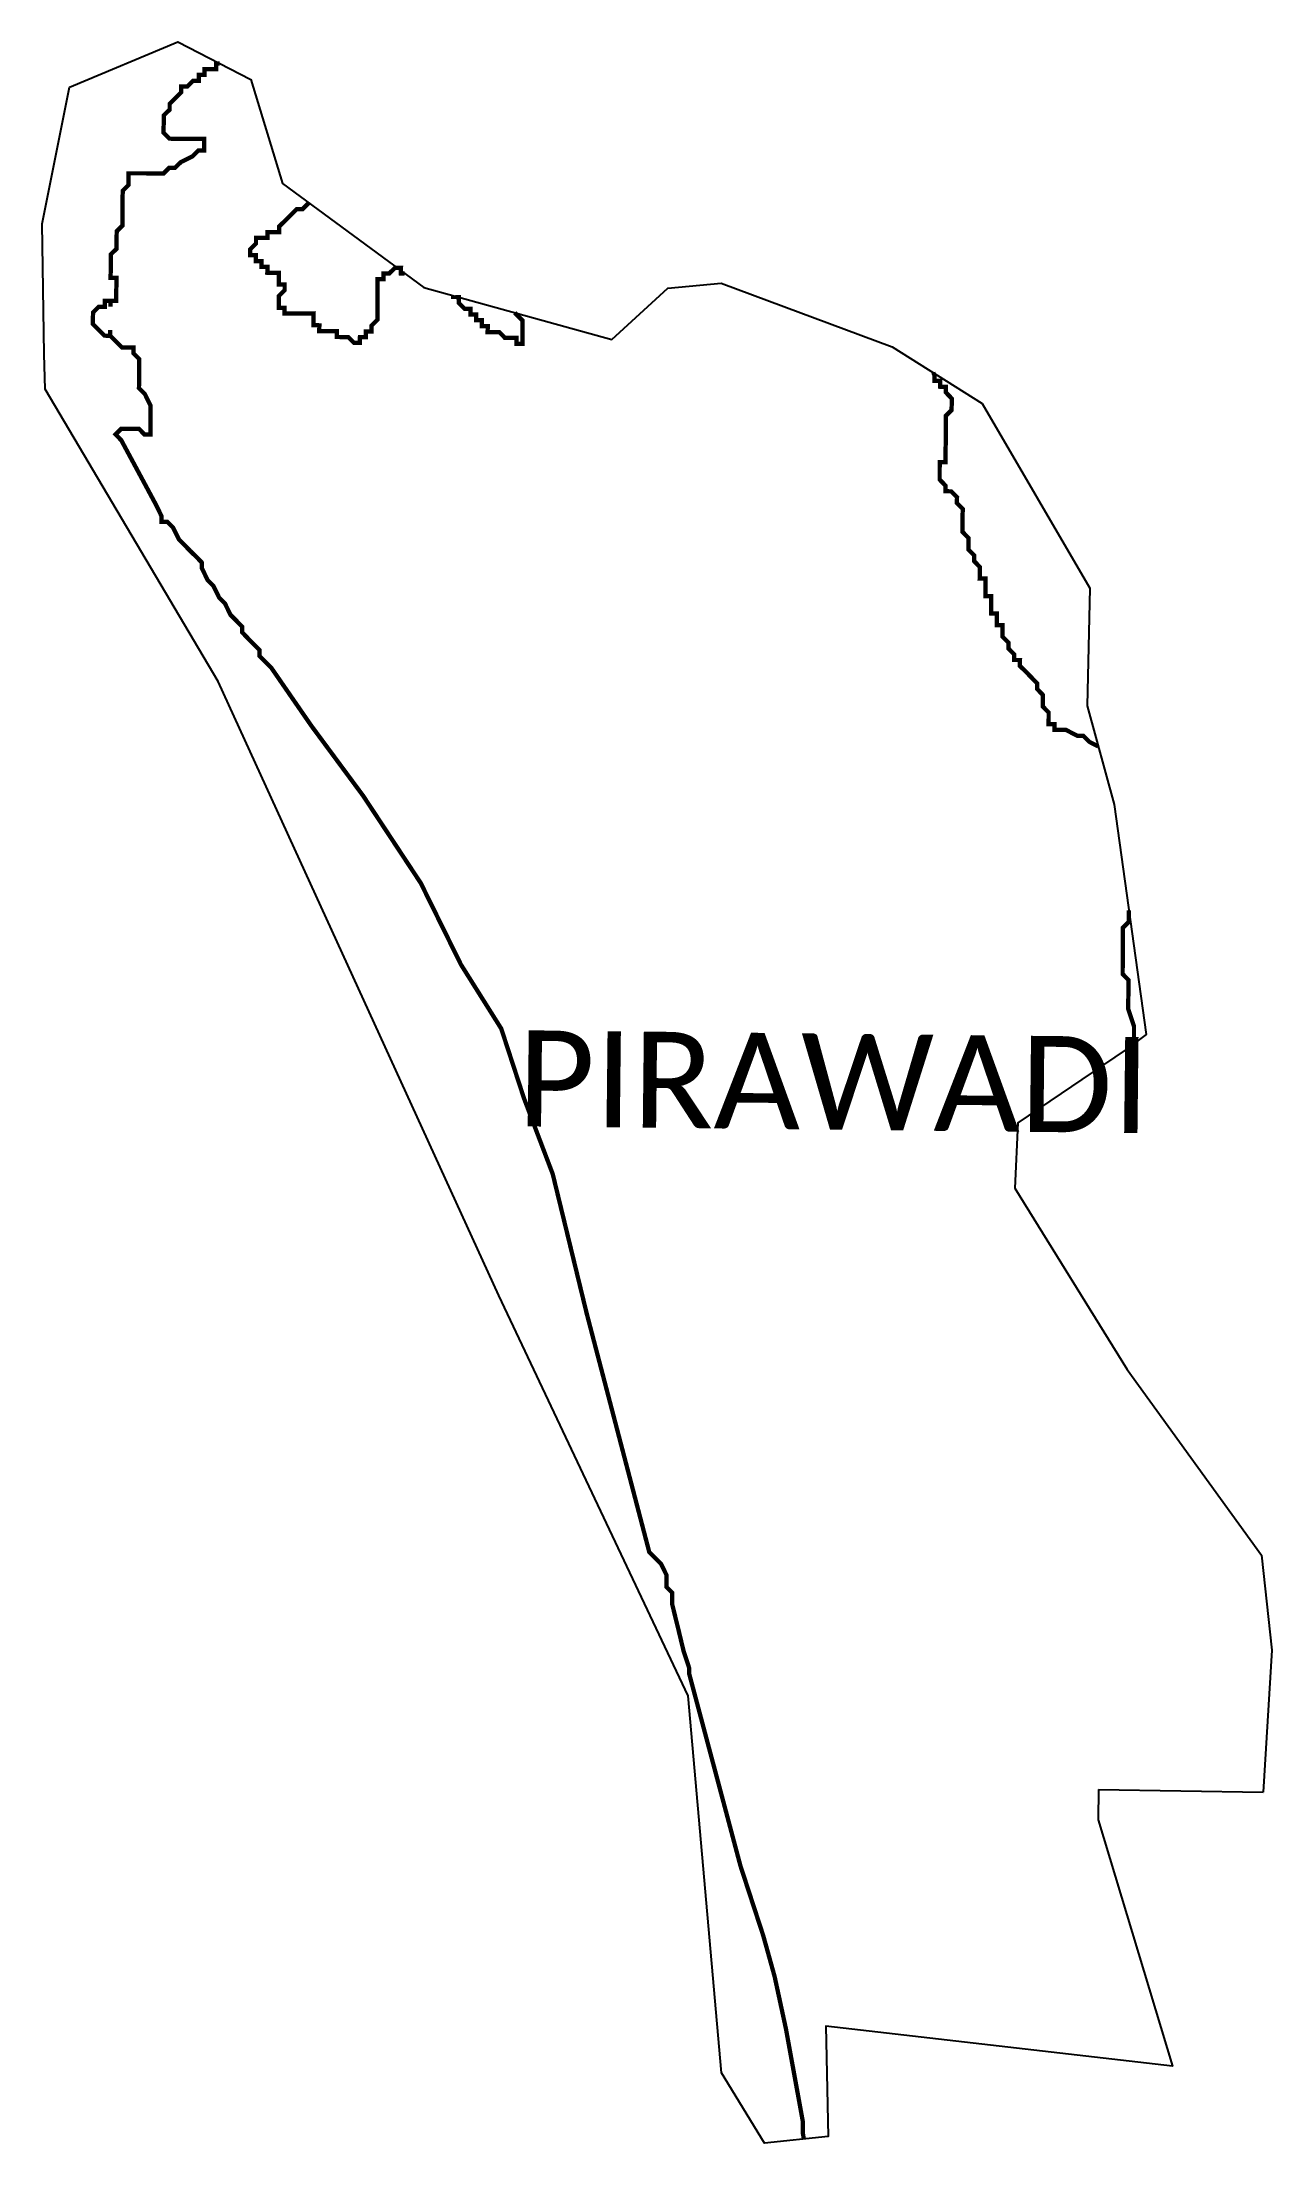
# Model space of a CAD drawing. Header units: metres. Extents: x 332752 to 333610, y 1790393 to 1791858.
import ezdxf

# ---------------------------------------------------------------- set-up
doc = ezdxf.new("R2010")
doc.units = ezdxf.units.M
for name, color, linetype in [('HAZARDS LINE', 1, 'Continuous'), ('village', 3, 'Continuous'), ('VILLAGE NAME', 250, 'Continuous')]:
    doc.layers.add(name, color=color, linetype=linetype)
doc.styles.get("Standard").update_dxf_attribs({"font": 'simplex.shx'})

msp = doc.modelspace()

# ---------------------------------------------------------------- linework, layer by layer
at = {"color": 3, "true_color": 0x00ff00, "flags": 128}
msp.add_lwpolyline([(333489.1, 1790639.1), (333603.8, 1790637.2)], dxfattribs=at)
at = {"layer": 'HAZARDS LINE', "lineweight": 18, "const_width": 3}
for points in [[(332876.3, 1791842.8), (332873.9, 1791842.8), (332873.9, 1791838.8), (332869.8, 1791838.8), (332865.8, 1791838.8), (332865.8, 1791834.8), (332861.7, 1791834.8), (332861.7, 1791830.7), (332857.7, 1791830.8), (332853.6, 1791826.7), (332849.5, 1791826.8), (332849.5, 1791822.7), (332845.5, 1791818.7), (332841.4, 1791814.7), (332841.4, 1791810.6), (332837.3, 1791806.6), (332837.3, 1791802.5), (332837.2, 1791798.5), (332837.2, 1791794.4), (332841.2, 1791790.4), (332845.3, 1791790.3), (332857.4, 1791790.3), (332861.5, 1791790.2), (332865.5, 1791790.2), (332865.5, 1791786.2), (332865.5, 1791782.1), (332861.4, 1791782.2), (332857.4, 1791778.1), (332849.3, 1791774.1), (332845.2, 1791770.1), (332841.1, 1791770.1), (332837.1, 1791766.1), (332829, 1791766.1), (332824.9, 1791766.2), (332820.9, 1791766.2), (332816.8, 1791766.2), (332812.8, 1791766.2), (332812.8, 1791762.2), (332812.7, 1791758.1), (332808.7, 1791754.1), (332808.6, 1791750.1), (332808.6, 1791746), (332808.6, 1791742), (332808.6, 1791737.9), (332808.6, 1791733.9), (332808.5, 1791729.8), (332804.5, 1791725.8), (332804.4, 1791721.7), (332804.4, 1791717.7), (332804.4, 1791713.6), (332800.3, 1791709.6), (332800.3, 1791705.6), (332800.3, 1791701.5), (332800.3, 1791697.5), (332800.2, 1791693.4), (332804.3, 1791693.4), (332804.3, 1791689.4), (332804.2, 1791685.3), (332804.2, 1791681.3), (332804.2, 1791677.2), (332800.1, 1791677.2), (332800.1, 1791673.2), (332800.1, 1791677.2), (332796.1, 1791677.3), (332796.1, 1791673.2), (332792, 1791673.2), (332788, 1791669.2), (332787.9, 1791665.2), (332787.9, 1791661.1), (332791.9, 1791657), (332796, 1791653), (332800, 1791652.9), (332800, 1791657), (332800, 1791652.9), (332804, 1791648.9), (332808.1, 1791644.8), (332812.1, 1791644.8), (332816.2, 1791644.8), (332816.1, 1791640.7), (332820.2, 1791636.6), (332820.1, 1791632.6), (332820.1, 1791624.5), (332820.1, 1791620.4), (332820, 1791616.4), (332824.1, 1791612.3), (332828.1, 1791604.2), (332828, 1791596.1), (332828, 1791592.1), (332828, 1791588), (332828, 1791584), (332823.9, 1791584), (332819.9, 1791588.1), (332815.8, 1791588.1), (332807.7, 1791588.1), (332803.7, 1791584.1), (332807.7, 1791580), (332831.7, 1791535.4), (332835.7, 1791527.2), (332835.7, 1791523.2), (332839.8, 1791523.2), (332843.8, 1791519.1), (332847.8, 1791511), (332851.8, 1791506.9), (332855.8, 1791502.8), (332859.9, 1791498.8), (332863.9, 1791494.7), (332863.9, 1791490.7), (332867.9, 1791482.5), (332871.9, 1791478.5), (332875.9, 1791470.3), (332879.9, 1791466.3), (332883.9, 1791458.2), (332888, 1791454.1), (332892, 1791450), (332892, 1791446), (332896, 1791441.9), (332900, 1791437.8), (332904, 1791433.8), (332904, 1791429.7), (332908, 1791425.6), (332912.1, 1791421.6), (332940.2, 1791380.9), (332976.3, 1791332.1), (333016.5, 1791271.2), (333044.5, 1791214.4), (333072.6, 1791169.7), (333088.5, 1791121), (333108.5, 1791068.3), (333132.2, 1790971), (333175.8, 1790804.7), (333179.8, 1790800.7), (333183.9, 1790796.6), (333187.9, 1790788.5), (333187.8, 1790780.4), (333191.8, 1790776.3), (333191.8, 1790768.2), (333195.8, 1790752), (333199.7, 1790735.8), (333203.7, 1790723.6), (333203.7, 1790719.6), (333239.4, 1790585.8), (333255.3, 1790537.1), (333263.2, 1790508.7), (333271.1, 1790472.2), (333282.9, 1790407.4), (333282.9, 1790399.3), (333283.6, 1790395.4)], [(333005.2, 1791696.3), (333002.6, 1791696.4), (333002.7, 1791700.4), (332998.6, 1791700.4), (332994.5, 1791696.4), (332990.5, 1791696.4), (332990.5, 1791692.4), (332986.4, 1791692.4), (332986.4, 1791688.3), (332986.4, 1791684.3), (332986.4, 1791680.3), (332986.3, 1791676.2), (332986.3, 1791672.2), (332986.3, 1791668.1), (332986.3, 1791664.1), (332982.2, 1791660), (332982.2, 1791656), (332978.1, 1791656), (332978.1, 1791652), (332974.1, 1791652), (332974, 1791647.9), (332970, 1791648), (332966, 1791652), (332961.9, 1791652), (332957.9, 1791652.1), (332957.9, 1791656.1), (332953.8, 1791656.1), (332949.8, 1791656.2), (332945.7, 1791656.2), (332945.8, 1791660.2), (332941.7, 1791660.3), (332941.7, 1791664.3), (332941.8, 1791668.4), (332937.7, 1791668.4), (332933.7, 1791668.4), (332925.6, 1791668.4), (332921.5, 1791668.5), (332921.5, 1791672.5), (332917.5, 1791672.5), (332917.5, 1791676.6), (332917.5, 1791680.6), (332921.6, 1791684.7), (332921.6, 1791688.7), (332917.6, 1791688.7), (332917.6, 1791692.8), (332917.6, 1791696.8), (332913.6, 1791696.8), (332909.5, 1791696.9), (332909.6, 1791700.9), (332905.5, 1791700.9), (332905.5, 1791705), (332901.5, 1791705), (332901.5, 1791709.1), (332897.5, 1791709.1), (332897.5, 1791713.1), (332901.6, 1791717.2), (332901.6, 1791721.2), (332905.6, 1791721.2), (332909.7, 1791721.2), (332909.7, 1791725.2), (332913.7, 1791725.2), (332917.8, 1791725.2), (332917.8, 1791729.2), (332921.9, 1791733.2), (332926, 1791737.3), (332930, 1791741.3), (332934.1, 1791741.3), (332938.1, 1791745.3), (332938.3, 1791745.5)], [(333082, 1791669), (333083.4, 1791667.6), (333087.5, 1791663.5), (333087.4, 1791659.4), (333087.4, 1791655.4), (333087.4, 1791651.4), (333087.4, 1791647.3), (333083.3, 1791647.3), (333083.3, 1791651.4), (333079.3, 1791651.4), (333075.2, 1791651.4), (333071.2, 1791655.5), (333067.2, 1791655.5), (333063.1, 1791655.5), (333063.2, 1791659.6), (333059.1, 1791659.6), (333059.1, 1791663.7), (333055.1, 1791663.7), (333055.1, 1791667.7), (333051.1, 1791667.7), (333051.1, 1791671.8), (333047, 1791671.8), (333043, 1791675.9), (333043, 1791679.9), (333039, 1791680), (333039, 1791680.9)], [(333488.8, 1791366.6), (333482.5, 1791369.8), (333478.5, 1791373.9), (333474.4, 1791373.9), (333466.4, 1791378), (333462.3, 1791378), (333458.3, 1791378.1), (333458.3, 1791382.1), (333454.2, 1791382.1), (333454.3, 1791386.2), (333454.3, 1791390.2), (333450.3, 1791394.3), (333450.3, 1791398.3), (333450.3, 1791402.4), (333446.3, 1791406.5), (333446.3, 1791410.5), (333442.3, 1791414.6), (333438.3, 1791418.7), (333434.2, 1791422.7), (333434.3, 1791426.8), (333430.2, 1791426.8), (333430.2, 1791430.8), (333426.2, 1791434.9), (333426.2, 1791439), (333422.2, 1791443), (333422.2, 1791447.1), (333422.2, 1791451.1), (333418.2, 1791451.1), (333418.2, 1791455.2), (333418.2, 1791459.2), (333414.2, 1791459.3), (333414.2, 1791463.3), (333414.2, 1791467.4), (333414.3, 1791471.4), (333410.2, 1791471.4), (333410.2, 1791475.5), (333410.3, 1791479.5), (333410.3, 1791483.6), (333406.2, 1791483.6), (333406.3, 1791487.7), (333406.3, 1791491.7), (333402.3, 1791495.8), (333402.3, 1791499.8), (333398.3, 1791503.9), (333398.3, 1791507.9), (333398.3, 1791512), (333394.3, 1791516.1), (333394.3, 1791520.1), (333394.3, 1791524.2), (333394.3, 1791528.2), (333394.4, 1791532.2), (333390.3, 1791536.3), (333390.4, 1791540.4), (333386.3, 1791544.4), (333382.3, 1791544.5), (333382.3, 1791548.5), (333378.3, 1791552.6), (333378.3, 1791556.6), (333378.3, 1791560.7), (333378.4, 1791564.7), (333382.4, 1791564.7), (333382.4, 1791568.8), (333382.4, 1791572.8), (333382.5, 1791576.8), (333382.5, 1791580.9), (333382.5, 1791584.9), (333382.5, 1791589), (333382.6, 1791593), (333382.6, 1791597.1), (333386.6, 1791601.1), (333386.7, 1791605.2), (333386.7, 1791609.2), (333382.7, 1791613.3), (333382.7, 1791617.3), (333378.6, 1791617.4), (333378.7, 1791621.4), (333374.6, 1791621.4), (333374.6, 1791625.5), (333373.8, 1791627.2)], [(333515.2, 1791160.3), (333513.8, 1791163.2), (333513.8, 1791167.2), (333513.8, 1791171.3), (333509.8, 1791183.4), (333509.8, 1791187.5), (333509.9, 1791195.6), (333509.9, 1791199.6), (333509.9, 1791203.7), (333505.9, 1791207.8), (333505.9, 1791211.8), (333506, 1791215.9), (333506, 1791219.9), (333506, 1791232), (333506.1, 1791236.1), (333506.1, 1791240.1), (333510.2, 1791244.2), (333510.2, 1791252.2)]]:
    msp.add_lwpolyline(points, dxfattribs=at)
at = {"layer": 'village', "color": 3, "true_color": 0x00ff00}
for points in [[(333489.1, 1790639, 0), (333488.9, 1790618, 0), (333540.7, 1790446.1, 0), (333298.9, 1790474, 0), (333300.6, 1790397.1, 0), (333256.1, 1790392.5, 0), (333226.2, 1790441.4, 0), (333203, 1790704.4, 0), (333071, 1790983.6, 0), (332875.2, 1791411.7, 0), (332754.5, 1791615.7, 0), (332754, 1791640, 0), (332752.4, 1791730.9, 0), (332771.5, 1791826.3, 0), (332847, 1791857.8, 0), (332898.1, 1791831.7, 0), (332920, 1791759, 0), (333018.6, 1791686.5, 0), (333149.7, 1791650.4, 0), (333188.8, 1791686.1, 0), (333225.9, 1791689.7, 0), (333345.1, 1791645.3, 0), (333408, 1791605.7, 0), (333483.1, 1791476.8, 0), (333481.2, 1791394.8, 0), (333499.9, 1791326.1, 0), (333522.3, 1791165.6, 0), (333507.6, 1791154.8, 0), (333432.7, 1791103.9, 0), (333430.7, 1791058.5, 0), (333509.1, 1790932, 0), (333602.8, 1790802.4, 0), (333610, 1790736.2, 0)], [(333610, 1790736.2, 0), (333603.8, 1790637.2, 0)]]:
    msp.add_polyline3d(points, dxfattribs=at)

# ---------------------------------------------------------------- texts
at = {"layer": 'VILLAGE NAME', "insert": (333084.3, 1791168.6), "char_height": 66.988, "attachment_point": 1, "rotation": 359.3742}
msp.add_mtext_dynamic_manual_height_columns('{\\fCalibri|b0|i0|c0|p34;PIRAWADI}', width=661.026, gutter_width=334.9, heights=[0], dxfattribs=at)

doc.saveas('drawing.dxf')
